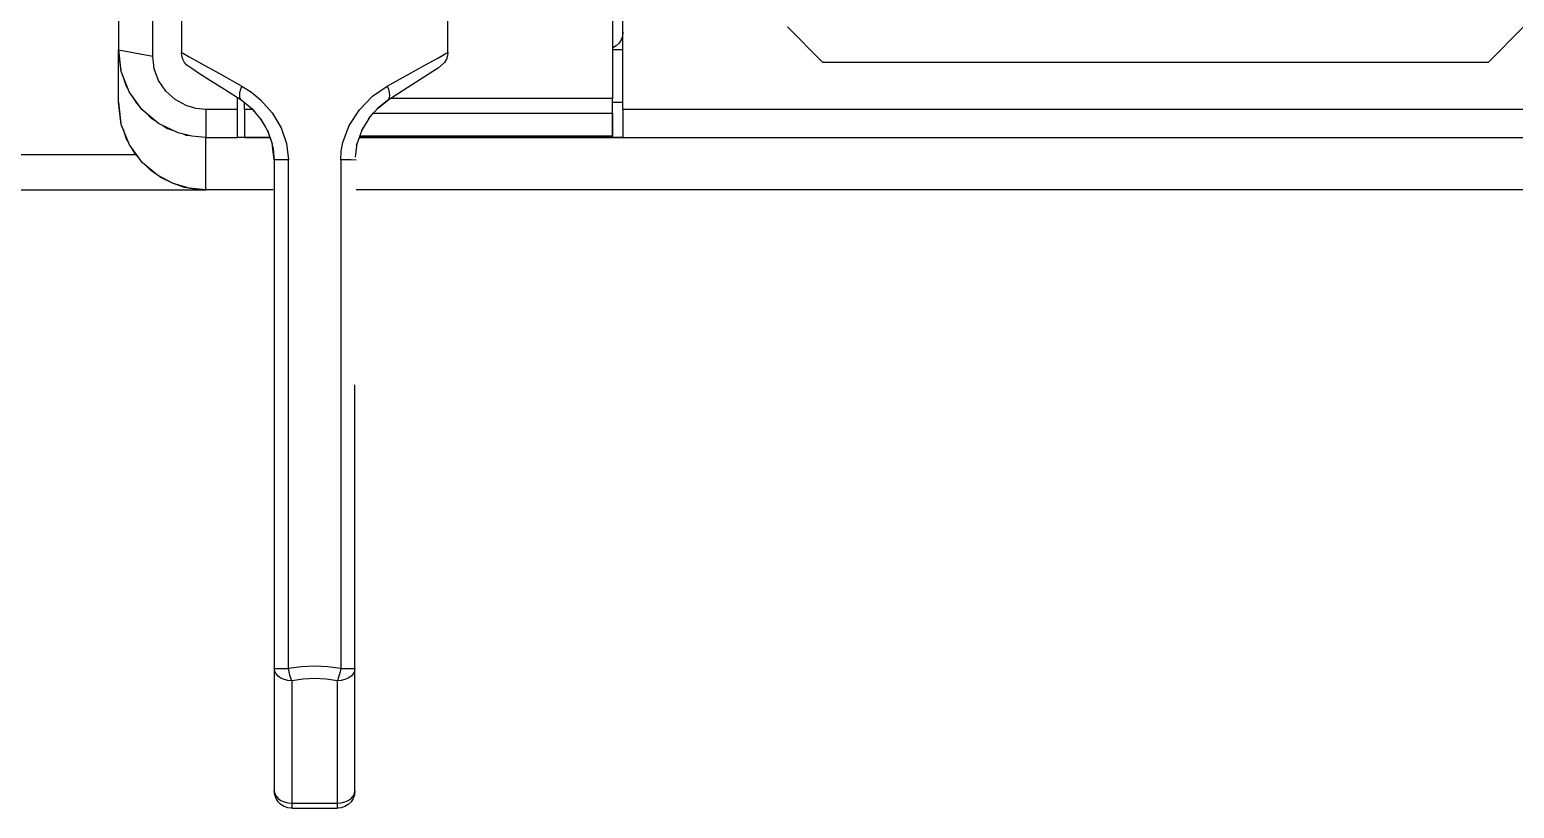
# Model space of a CAD drawing. Header units: millimetres. Extents: x 0 to 149, y 0 to 235.
# Drawn here: x 42.37 to 84.74, y 0 to 22.22 of the extents above; entities that cross this region are included whole.
import ezdxf

# ---------------------------------------------------------------- set-up
doc = ezdxf.new("R2010")
doc.units = ezdxf.units.MM

# ---------------------------------------------------------------- blocks, each defined once
blk = doc.blocks.new('CHINT_eff9f46a43ee547783ba41a7551f6a23_FACE_0')
at = {"color": 7, "linetype": 'CONTINUOUS', "true_color": 0x40d9ff}
for p, q in [((46.7, 45.9), (46.7, 21.573)), ((54.3, 21.573), (54.3, 45.9)), ((44.9, 20.15), (44.9, 21.65)), ((59.3, 21.65), (59, 21.65)), ((48.3, 19.947), (48.3, 20.274)), ((48.708, 19.969), (48.816, 19.849)), ((48.752, 19.925), (48.722, 19.957)), ((48.733, 19.947), (48.732, 19.947)), ((59, 20.153), (59.3, 20.153)), ((89.7, 19.947), (59.3, 19.947)), ((48.95, 19.69), (49.1, 19.445)), ((52.05, 19.69), (52.184, 19.849)), ((47.4, 17.65), (47.4, 19.15)), ((49.154, 19.352), (49.293, 18.962)), ((59, 19.153), (51.775, 19.153)), ((51.846, 19.352), (51.9, 19.445)), ((59, 19.153), (59.3, 19.153)), ((45.4, 18.65), (45.297, 18.824)), ((45.4, 18.65), (45.505, 18.54)), ((51.7, 18.926), (51.707, 18.962)), ((49.752, 3.992), (49.752, 18.507)), ((51.248, 18.507), (51.248, 3.992)), ((49.315, 17.65), (47.4, 17.65)), ((97.315, 17.65), (51.685, 17.65)), ((56.75, 17.65), (56.528, 17.65)), ((92.25, 17.65), (56.75, 17.65)), ((56.75, 17.65), (56.75, 17.65)), ((49.85, 0), (51.15, 0))]:
    blk.add_line(p, q, dxfattribs=at)
for points in [[(44.9, 39.524), (44.9, 21.65), (45.883, 21.464), (45.883, 38.583)], [(59.7, 38.15), (59.7, 24.432), (59, 24.432), (59, 20.26)], [(59.3, 19.947), (59.3, 23.95), (59.3, 24.432)], [(59.3, 22.153), (59.287, 22.042), (59.25, 21.936), (59.191, 21.841), (59.112, 21.762), (59.017, 21.703), (59, 21.697)], [(64, 22.3), (65, 21.3), (84, 21.3), (85, 22.3)], [(47.4, 19.15), (46.999, 19.182), (46.607, 19.279), (46.046, 19.548), (45.569, 19.948), (45.205, 20.453), (44.978, 21.032), (44.9, 21.65)], [(44.9, 21.647), (44.957, 21.12), (44.972, 21.073)], [(47.4, 19.947), (47.111, 19.975), (46.833, 20.057), (46.518, 20.23), (46.252, 20.472), (46.05, 20.771), (45.925, 21.107), (45.883, 21.464)], [(48.43, 20.19), (47.93, 20.511), (47.53, 20.767), (47.192, 20.984), (46.994, 21.111), (46.852, 21.214), (46.787, 21.291), (46.74, 21.379), (46.71, 21.474), (46.7, 21.573)], [(46.7, 21.573), (46.755, 21.543), (46.923, 21.449), (47.281, 21.249), (47.783, 20.97), (48.427, 20.611)], [(54.3, 21.573), (54.29, 21.474), (54.261, 21.379), (54.213, 21.291), (54.03, 21.127), (53.906, 21.047), (53.613, 20.859), (53.166, 20.572), (52.57, 20.19)], [(52.573, 20.611), (53.172, 20.945), (53.65, 21.211), (54.014, 21.414), (54.229, 21.534), (54.3, 21.573)], [(45.031, 20.896), (45.124, 20.615), (45.174, 20.533)], [(48.43, 20.19), (48.395, 20.226), (48.371, 20.28), (48.363, 20.35), (48.37, 20.432), (48.393, 20.522), (48.427, 20.611)], [(48.427, 20.611), (48.701, 20.436), (48.959, 20.222), (49.294, 19.846), (49.548, 19.42), (49.701, 18.97), (49.752, 18.507)], [(51.248, 18.507), (51.263, 18.759), (51.308, 19.006), (51.485, 19.488), (51.778, 19.939), (52.154, 20.323), (52.573, 20.611)], [(52.573, 20.611), (52.607, 20.522), (52.63, 20.432), (52.637, 20.35), (52.629, 20.28), (52.605, 20.226), (52.57, 20.19)], [(44.9, 20.15), (44.957, 19.618), (44.975, 19.565)], [(47.4, 17.65), (46.924, 17.696), (46.464, 17.832), (46.019, 18.066), (45.588, 18.427), (45.216, 18.934), (44.98, 19.521), (44.9, 20.15)], [(45.308, 20.31), (45.422, 20.121), (45.507, 20.034)], [(48.3, 19.947), (47.4, 19.947), (47.4, 19.15), (48.3, 19.15), (48.3, 19.947)], [(48.5, 19.947), (48.5, 19.15), (49.226, 19.15), (48.3, 19.15)], [(49.35, 18.507), (49.335, 18.741), (49.335, 18.742), (49.335, 18.743), (49.335, 18.744), (49.292, 18.972), (49.291, 18.975), (49.289, 18.981), (49.165, 19.329), (49.163, 19.333), (49.157, 19.346), (48.981, 19.651), (48.978, 19.656), (48.976, 19.659), (48.737, 19.942), (48.734, 19.946), (48.733, 19.947), (48.732, 19.948), (48.721, 19.959), (48.43, 20.19)], [(48.728, 19.947), (48.5, 19.947), (48.5, 20.134)], [(52.57, 20.19), (52.32, 19.997), (52.311, 19.989), (52.31, 19.988), (52.309, 19.987), (52.306, 19.984), (52.073, 19.726), (52.071, 19.723), (52.069, 19.721), (51.855, 19.372), (51.852, 19.366), (51.851, 19.363), (51.849, 19.359), (51.705, 18.956), (51.703, 18.95), (51.702, 18.947), (51.7, 18.926), (51.699, 18.903), (51.659, 18.582)], [(52.298, 19.975), (52.57, 20.19), (52.292, 19.969)], [(59, 19.153), (59, 19.157), (59, 20.151), (59, 20.26), (52.679, 20.26)], [(59, 19.838), (59, 19.889), (59, 19.961), (59, 20.05), (59, 20.151)], [(59.3, 19.947), (59.3, 19.15), (89.7, 19.15), (89.7, 19.947)], [(45.69, 19.847), (45.823, 19.71), (45.949, 19.63)], [(52.175, 19.838), (59, 19.838), (59, 19.187), (51.787, 19.187)], [(45.035, 19.385), (45.127, 19.11), (45.184, 19.014)], [(46.168, 19.49), (46.304, 19.403), (46.474, 19.343)], [(46.763, 19.241), (46.838, 19.214), (46.899, 19.207)], [(59.3, 19.15), (51.774, 19.15), (97.226, 19.15), (89.7, 19.15)], [(59, 19.157), (59, 19.168), (59, 19.187)], [(45.4, 18.65), (21, 18.65), (21, 17.65), (47.4, 17.65)], [(49.35, 18.507), (49.301, 18.903), (49.3, 18.926), (49.3, 18.926)], [(49.307, 18.89), (49.35, 18.507), (49.35, 3.992), (49.35, 0.5)], [(45.965, 18.111), (45.815, 18.216), (45.716, 18.32)], [(49.752, 18.507), (49.703, 18.507), (49.656, 18.507), (49.588, 18.507), (49.526, 18.507), (49.472, 18.507), (49.42, 18.507), (49.386, 18.507), (49.363, 18.507), (49.35, 18.507)], [(51.691, 18.501), (51.546, 18.507), (51.484, 18.507), (51.424, 18.507), (51.357, 18.507), (51.248, 18.507)], [(46.907, 17.701), (46.787, 17.723), (46.444, 17.838), (46.113, 18.007), (46.06, 18.045)], [(47.4, 17.65), (47.079, 17.669), (46.945, 17.694)], [(51.65, 0.5), (51.65, 3.992), (51.65, 12.091)], [(49.85, 3.639), (49.739, 3.648), (49.633, 3.674), (49.538, 3.716), (49.459, 3.772), (49.4, 3.839), (49.363, 3.914), (49.35, 3.992)], [(49.35, 3.992), (49.363, 3.992), (49.401, 3.992), (49.463, 3.992), (49.545, 3.992), (49.643, 3.992), (49.752, 3.992)], [(51.248, 3.992), (50.876, 4.041), (50.5, 4.057), (50.124, 4.041), (49.752, 3.992)], [(49.85, 3.639), (49.823, 3.714), (49.796, 3.8), (49.772, 3.894), (49.752, 3.992)], [(51.65, 3.992), (51.637, 3.914), (51.6, 3.839), (51.541, 3.772), (51.462, 3.716), (51.367, 3.674), (51.261, 3.648), (51.15, 3.639)], [(51.248, 3.992), (51.228, 3.894), (51.204, 3.8), (51.177, 3.714), (51.15, 3.639)], [(51.248, 3.992), (51.357, 3.992), (51.455, 3.992), (51.537, 3.992), (51.599, 3.992), (51.637, 3.992), (51.65, 3.992)], [(51.15, 3.639), (50.828, 3.687), (50.5, 3.704), (50.172, 3.687), (49.85, 3.639)], [(49.85, 3.639), (49.85, 0.146), (51.15, 0.146), (51.15, 3.639)], [(49.35, 0.5), (49.363, 0.421), (49.4, 0.347), (49.459, 0.28), (49.538, 0.224), (49.633, 0.181), (49.739, 0.155), (49.85, 0.146)], [(49.85, 0), (49.739, 0.013), (49.633, 0.05), (49.538, 0.109), (49.459, 0.188), (49.4, 0.283), (49.363, 0.389), (49.35, 0.5)], [(51.65, 0.5), (51.637, 0.389), (51.6, 0.283), (51.541, 0.188), (51.462, 0.109), (51.367, 0.05), (51.261, 0.013), (51.15, 0)], [(51.15, 0.146), (51.261, 0.155), (51.367, 0.181), (51.462, 0.224), (51.541, 0.28), (51.6, 0.347), (51.637, 0.421), (51.65, 0.5)], [(49.85, 0.146), (49.85, 0.084), (49.85, 0.038), (49.85, 0.01), (49.85, 0)], [(51.15, 0), (51.15, 0.01), (51.15, 0.038), (51.15, 0.084), (51.15, 0.146)]]:
    blk.add_lwpolyline(points, dxfattribs=at)
blk = doc.blocks.new('CHINT_eff9f46a43ee547783ba41a7551f6a23')
at = {"true_color": 0x40d9ff}
blk.add_blockref('CHINT_eff9f46a43ee547783ba41a7551f6a23_FACE_0', (0, 0), dxfattribs=at)

msp = doc.modelspace()

# ---------------------------------------------------------------- block references
at = {"true_color": 0x40d9ff}
msp.add_blockref('CHINT_eff9f46a43ee547783ba41a7551f6a23', (0, 0), dxfattribs=at)

doc.saveas('drawing.dxf')
